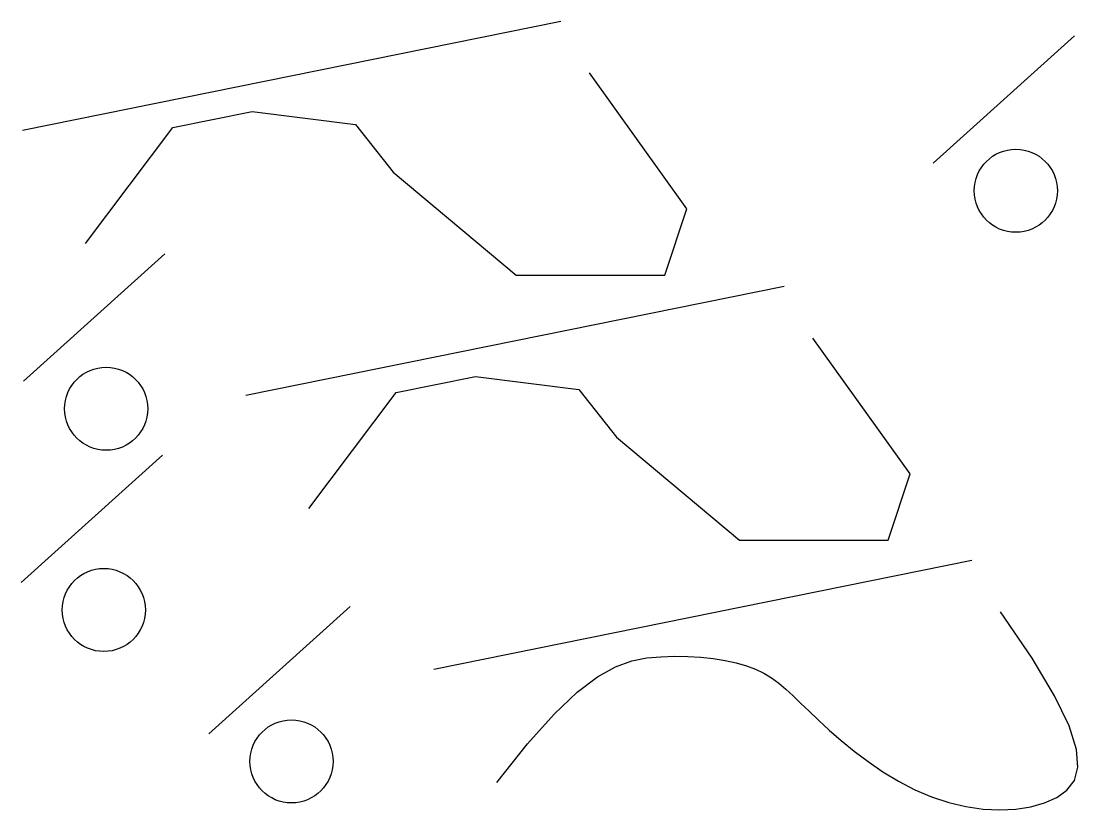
# Model space of a CAD drawing. Header units: millimetres. Extents: x 20 to 401, y 8 to 292.
import ezdxf

# ---------------------------------------------------------------- set-up
doc = ezdxf.new("R2010")
doc.units = ezdxf.units.MM

msp = doc.modelspace()

# ---------------------------------------------------------------- linework, layer by layer
for p, q in [((21.02335408278736, 252.8331315657441), (214.808694463246, 292.1110819022907)), ((348.9559506379952, 240.9355960575421), (399.8099632980244, 286.7960560131368)), ((21.36293200420698, 162.4286811775582), (72.21694466423617, 208.2891411331529)), ((101.4625513765169, 157.378578213405), (295.2478917569755, 196.6565285499516)), ((20.49685017869035, 89.94017986336979), (71.35086283871954, 135.8006398189645)), ((169.1046037908003, 58.72698184112437), (362.8899441712589, 98.00493217767098)), ((88.09547642100517, 35.40341675392841), (138.9494890810344, 81.26387670952312))]:
    msp.add_line(p, q)
for points in [[(43.72182789241538, 212.0376080037437), (75.15572509852223, 253.8010920669551), (103.7319947076662, 259.5123378162921), (140.8811471076988, 254.8719507755417), (154.4548754105604, 237.7382135275309), (198.7480928276973, 200.6151165050698), (252.3285995374331, 200.6151165050698), (260.1870742364902, 224.5309582110041), (225.1811429317099, 273.4334996350013)], [(124.1610251861449, 116.5830546514046), (155.5949223922518, 158.346538714616), (184.1711920013958, 164.057784463953), (221.3203444014283, 159.4173974232026), (234.8940727042899, 142.2836601751918), (279.1872901214268, 105.1605631527307), (332.7677968311626, 105.1605631527307), (340.6262715302197, 129.076404858665), (305.6203402254395, 177.9789462826623)], [(191.8030776004283, 17.93145827912394), (202.8187088237387, 31.84065148912911), (212.416689123459, 42.53238878979139), (220.7867828011429, 50.4368262581938), (228.1187541583442, 55.98411997141932), (234.6023674966167, 59.60442600655099), (240.4273871175141, 61.72790044067184), (245.7835773225901, 62.78469935086482), (250.8607024133986, 63.20497881421303), (255.8110854498009, 63.34743461938501), (260.6372845248888, 63.28492140139185), (265.3044164900618, 63.01883350683022), (269.7775981967193, 62.55056528229679), (274.0219464962607, 61.88151107438824), (278.0025782400856, 61.01306522970123), (281.6846102795933, 59.94662209483244), (285.0331594661832, 58.68357601637854), (288.0368306347493, 57.22264884255575), (290.7781805541632, 55.55187242805861), (293.363253976791, 53.65660612920119), (295.8980956549988, 51.52220930229757), (298.4887503411528, 49.13404130366183), (301.241262787619, 46.47746148960806), (304.2616777467635, 43.53782921645035), (307.6560399709525, 40.30050384050276), (311.5057434596116, 36.77187611989061), (315.7935792004045, 33.04246241998415), (320.4776874280545, 29.22381050796484), (325.516208377285, 25.42746815101414), (330.8672822828191, 21.76498311631353), (336.4890493793803, 18.34790317104446), (342.3396499016917, 15.28777608238842), (348.3772240844767, 12.69614961752687), (354.5502611585093, 10.66557356471533), (360.7686463387666, 9.212605796505615), (366.9326138362764, 8.334806206523572), (372.9423978620666, 8.029734688395065), (378.698232627165, 8.294951135745952), (384.1003523425994, 9.128015442202097), (389.0489912193977, 10.52648750138936), (393.4443834685876, 12.48792720693359), (397.1409501067599, 15.07078094182617), (399.8098593727566, 18.57704104652049), (401.0764663109827, 23.36958635083545), (400.5661259658429, 29.81129568458996), (397.9041933817421, 38.26504787760293), (392.7160236030852, 49.09372175969325), (384.6269716742772, 62.66019616067985), (373.2623926397227, 79.3273499103816)]]:
    msp.add_lwpolyline(points)
for centre in [(378.7241463234983, 231.019819312085), (51.13112768971007, 152.512904432101), (50.26504586419344, 80.02440311791264), (117.8636721065083, 25.48764000847126)]:
    msp.add_circle(centre, 14.96453273835841)

doc.saveas('drawing.dxf')
